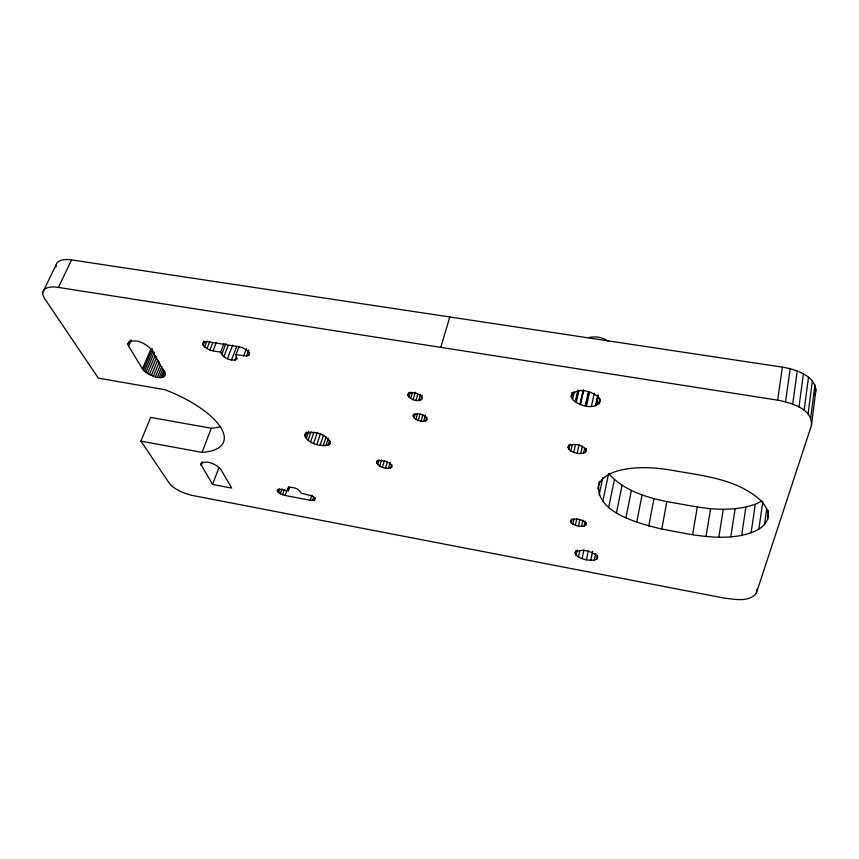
<?xml version="1.0" encoding="UTF-8"?>
<svg xmlns="http://www.w3.org/2000/svg" width="859" height="859" viewBox="0 0 859 859"><rect width="100%" height="100%" fill="white"/><g stroke="black" fill="none" stroke-linecap="round" stroke-linejoin="round"><path stroke-width="1.29" d="M599.485 481.265C591.572 512.286 640.288 523.743 661.784 529.058C687.995 533.826 714.924 540.547 741.639 535.393C751.636 533.052 763.436 529.477 767.688 519.083L768.429 510.332M376.532 463.055L376.661 461.702L377.928 460.8C382.931 459.876 389.17 461.444 392.08 465.857L391.919 467.199C387.065 470.034 379.689 467.468 376.532 463.055L377.294 460.574M140.876 441.118L169.384 483.327A20.552 7.119 19.8 0 0 193.662 495.718L724.427 598.143C734.606 599.228 748.973 602.47 756.285 593.322L811.411 425.527C812.872 408.508 790.763 402.774 777.631 400.154L58.401 287.421A27.595 11.597 24.6 0 0 44.958 299.104L98.345 378.153L164.821 389.685A71.909 27.488 21.3 0 1 221.16 428.169A71.909 27.488 21.3 0 1 202.026 452.382L140.876 441.118L150.679 417.388L211.314 428.254A71.136 28.53 21.6 0 0 219.614 426.923M56.018 266.988A27.252 12.005 25.1 0 1 71.587 259.912L782.377 367.147C796.025 369.252 820.442 377.348 814.783 395.387M810.713 417.732L814.944 384.821M811.411 425.527L816.05 388.826M808.094 413.909L812.378 380.924M804.131 410.291L808.491 377.251M407.853 395.441L408.036 394.045L409.271 393.089C413.845 391.929 419.847 393.486 422.198 397.824L421.984 399.21C417.657 402.259 410.419 399.854 407.853 395.441L408.605 392.96M798.956 406.994L803.39 373.923M792.707 404.127L797.249 371.045M785.545 401.808L790.194 368.758M764.489 524.656L766.733 508.85M756.285 593.322L756.843 589.349M767.688 519.083L768.44 513.779M758.83 529.241L762.781 501.806M777.631 400.154L782.377 367.147M751.099 532.838L755.286 504.319L761.869 501.044M413.2 416.4L413.394 415.101C417.614 412.234 424.636 414.5 427.127 418.773L426.912 420.072C422.671 422.875 415.745 420.631 413.2 416.4L413.963 413.855M741.639 535.393L745.902 507.078L755.286 504.319M730.773 536.886L735.132 508.775L745.902 507.078M718.811 537.294L723.278 509.355L735.132 508.775M706.001 536.585L710.586 508.786L723.278 509.355M692.59 534.695L697.315 507.014L710.586 508.786M661.784 529.058L666.831 501.592C645.71 497.264 623.312 490.274 608.644 473.556M648.749 526.116L653.946 498.714M127.937 343.965C133.499 336.599 146.996 343.976 151.689 350.032L164.821 372.688C165.776 383.576 145.375 374.116 142.444 368.887L128.678 346.209L127.937 343.965L129 341.538M636.734 522.326L642.06 494.945M625.91 517.805L631.376 490.414M616.494 512.694L622.088 485.249M608.72 507.111L614.432 479.59M575.67 550.694L575.111 553.239L576.035 555.15C580.995 559.37 587.975 560.777 594.331 560.057L595.663 553.679M594.331 560.057L596.769 559.102L597.563 555.268M602.825 501.194L608.387 474.812M590.745 560.326L592.624 551.424M599.11 495.085L602.868 477.389M586.396 559.843L588.275 550.952M582.037 558.661L583.937 549.781M584.099 526.148L586.429 524.194L585.795 522.755C581.887 519.459 575.755 517.816 570.977 520.028L570.387 521.241L571.052 522.669C574.542 525.762 579.567 526.792 584.099 526.148L585.194 521.091M578.461 557.029L579.836 550.683M585.817 525.397L586.353 522.863M581.564 526.406L582.928 520.092M576.035 555.15L577.141 550.071M575.347 525.257L576.733 518.954M578.461 526.095L579.836 519.781M598.927 403.816L600.022 398.855M572.201 392.391L571.289 396.31L572.491 399.381C578.322 405.931 597.488 411.472 600.011 399.897M572.792 524.065L573.909 519.019M568.669 444.994L568.089 447.507L568.851 449.3C572.631 452.994 578.451 454.218 583.54 453.176L584.668 448.14M595.48 405.62L597.8 395.161M583.54 453.176L585.473 452.156L586.31 448.366M595.985 405.534L598.304 395.076M596.35 405.319L598.39 396.16M571.052 522.669L571.89 518.89M580.684 453.606L582.381 446.057M591.379 406.35L594.299 393.304M585.226 405.867L588.469 391.543M585.784 406.017L589.027 391.693M586.396 406.049L589.639 391.725M577.194 453.337L579.17 444.543M573.694 452.403L575.401 444.865M568.851 449.3L570 444.275M579.932 404.396L583.218 390.083M580.201 404.525L583.476 390.222M580.383 404.6L583.658 390.287M570.806 450.996L572.244 444.715M575.272 401.905L577.978 390.19M575.616 402.216L578.322 390.501M576.153 402.495L578.869 390.781M571.289 396.31L571.976 393.562M571.418 396.654L572.341 392.735M572.491 399.381L574.317 391.564M597.853 488.9C598.712 478.345 609.557 473.298 618.491 470.635C635.123 466.426 652.518 467.21 669.333 469.841C694.179 474.372 720.067 476.766 742.981 488.245C753.236 493.914 764.778 500.829 768.064 512.887M425.688 420.953L426.816 417.13M421.028 421.146L422.907 414.8M423.659 421.329L425.538 414.983M418.258 420.405L420.148 414.07M440.785 347.358L449.805 316.971M418.655 400.584L420.513 394.378M414.102 417.882L415.241 414.081M420.727 400.154L422.22 395.183M415.874 419.267L417.388 414.199M415.939 400.412L417.807 394.217M410.623 398.469L412.503 392.273M390.62 468.091L391.747 464.375M413.093 399.65L415.337 392.219M385.487 468.187L387.366 462.002M408.787 397.008L410.301 392.048M388.408 468.434L390.287 462.249M382.384 467.35L384.274 461.176M377.627 464.622L379.152 459.672M379.667 466.104L381.568 459.93M289.773 486.999L288.484 490.779L279.841 489.362L277.296 490.306L277.382 491.369L280.27 493.796L285.113 495.493L310.217 500.249L314.287 500.239L315.124 497.715M305.686 432.829L304.838 435.309C307.93 443.759 319.902 446.734 328.095 445.08L329.738 440.13M310.217 500.249L311.881 495.224M328.095 445.08L329.555 444.135L330.382 441.666M312.569 500.486L313.814 496.706M323.188 445.703L326.076 437.07M325.926 445.606L328.396 438.197M320.085 445.338L323.392 435.481M316.799 444.554L320.536 433.473M310.604 441.956L313.964 432.109M313.578 443.405L317.325 432.324M308.102 440.313L311.055 431.69M305.117 436.877L306.813 431.927M285.113 495.493L286.831 490.5M288.484 490.779L287.754 489.286L288.613 486.763M306.223 438.584L308.768 431.175M280.27 493.796L281.999 488.803M282.568 494.795L284.286 489.813M277.382 491.369L278.252 488.868M278.456 492.604L279.755 488.857M212.592 484.455L200.673 463.957C206.267 459.34 216.318 464.332 220.742 469.186L231.694 488.095L212.592 484.455L219.002 467.393M571.396 396.031C576.421 386.346 593.064 391.264 599.206 397.91L600.301 401.003L599.195 403.623M239.21 346.22L235.957 354.649L246.512 356.055L248.809 350.021M246.512 356.055L248.53 355.497L249.443 353.081M200.738 464.698L201.693 462.206M201.103 465.524L202.531 461.788M243.666 355.916L246.436 348.679M202.026 452.382L211.314 428.254M223.92 343.74L220.613 352.126C222.739 357.773 229.299 360.458 234.99 360.071L236.44 356.324M231.468 360.028L236.794 346.306M227.377 358.815L232.725 345.093M221.708 354.359L225.938 343.589M223.812 356.743L228.215 345.501M203.755 341.044L202.788 343.45L203.078 345.125L204.571 346.972L209.843 350.032L212.699 342.859M209.843 350.032L212.978 350.869L216.307 342.494M206.933 348.668L209.811 341.495M203.078 345.125L204.528 341.528M204.571 346.972L206.976 340.991M163.682 376.929L165.153 373.364M164.595 376.371L165.583 373.998M159.28 377.423L162.727 369.145M160.987 377.455L163.94 370.347M162.469 377.294L164.928 371.367M155.425 376.768L160.365 364.946M157.412 377.198L161.846 366.546M151.356 375.394L157.809 360.018M153.385 376.156L159.334 361.972M147.544 373.461L155.039 355.723M149.391 374.481L156.853 356.743M568.089 447.507L568.744 445.939C573.962 442.911 581.221 444.822 585.451 448.795L586.171 450.599L585.473 452.156M144.452 371.206L152.988 351.073M145.88 372.355L154.395 352.244M142.444 368.887L151.023 348.711M143.292 370.036L152.354 348.7M128.131 345.039L130.246 340.196M128.678 346.209L131.32 340.153M304.838 435.309L305.428 433.988C313.46 429.994 327.107 434.182 330.21 442.847L329.555 444.135M58.401 287.421L71.587 259.912M42.95 291.963L56.157 264.765M575.111 553.239L575.959 551.65C582.756 548.826 591.239 551.081 596.822 555.601L597.681 557.534L596.769 559.102M202.788 343.45L205.645 341.689L208.469 341.818L239.489 346.864L242.689 347.712L247.95 350.816L249.357 352.684L249.54 354.337L248.53 355.497M314.287 500.239L315.21 498.521L312.408 496.083L301.144 493.173C299.243 488.513 293.177 486.849 288.581 487.515L287.754 489.286M234.99 360.071L237.03 358.922L235.957 354.649M589.231 337.512C595.749 336.03 602.997 337.372 608.419 341.313M212.978 350.869L220.613 352.126M666.831 501.592L697.315 507.014"/></g></svg>
